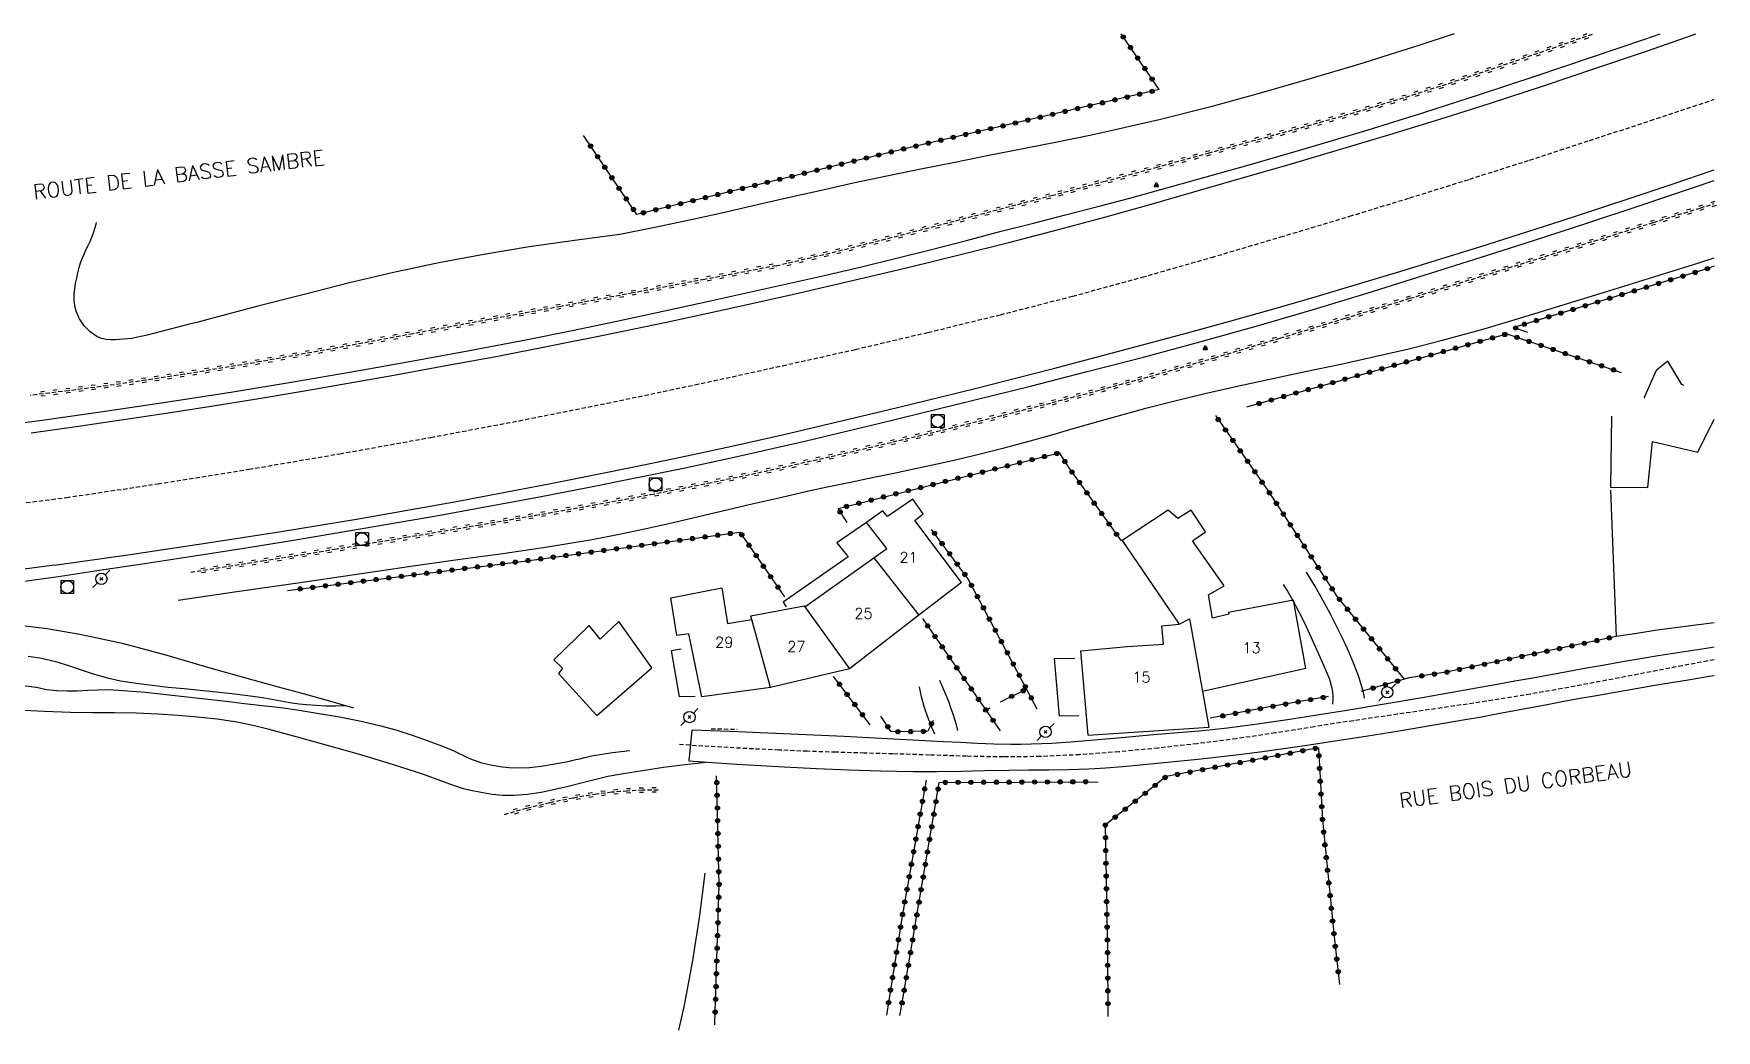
# Model space of a CAD drawing. Header units: millimetres. Extents: x 164000 to 165000, y 125000 to 126000.
# Drawn here: x 164802.4 to 165000.2, y 125882.8 to 126000 of the extents above; entities that cross this region are included whole.
import ezdxf
from ezdxf.enums import TextEntityAlignment as Align

# ---------------------------------------------------------------- set-up
doc = ezdxf.new("R2010")
doc.units = ezdxf.units.MM
doc.linetypes.add('DASHED', pattern=[0.75, 0.5, -0.25])
doc.layers.get('0').update_dxf_attribs({"linetype": 'CONTINUOUS'})
for name, color, linetype in [('W0001', 6, 'DASHED'), ('W0008', 7, 'CONTINUOUS'), ('W0017', 7, 'CONTINUOUS'), ('W0051', 7, 'CONTINUOUS'), ('W0071', 7, 'CONTINUOUS'), ('W0101', 7, 'CONTINUOUS'), ('W0104', 1, 'CONTINUOUS'), ('W0112', 1, 'DASHED'), ('W0211', 2, 'CONTINUOUS'), ('W0214', 2, 'CONTINUOUS'), ('W0220', 5, 'DASHED'), ('W0322', 7, 'CONTINUOUS'), ('W0323', 7, 'CONTINUOUS'), ('W0333', 7, 'CONTINUOUS'), ('W0420', 7, 'CONTINUOUS'), ('W0473', 7, 'CONTINUOUS'), ('W0850', 7, 'CONTINUOUS'), ('W0989', 7, 'CONTINUOUS'), ('W0991', 7, 'CONTINUOUS'), ('W1102', 7, 'CONTINUOUS')]:
    doc.layers.add(name, color=color, linetype=linetype)
doc.styles.get("Standard").update_dxf_attribs({"font": 'romans.shx', "width": 0.85})

# ---------------------------------------------------------------- blocks, each defined once
blk = doc.blocks.new('T473')
for p, q in [((-0.166667, 0.166667), (0.166667, -0.166667)), ((-0.166667, -0.166667), (0.166667, 0.166667)), ((0.500001, 0.500001), (1.000002, 1.000002)), ((-1.000002, -1.000002), (-0.500001, -0.500001))]:
    blk.add_line(p, q)
blk.add_ellipse((0, 0), major_axis=(0.471405, 0.471405), ratio=1, start_param=5.4977871438, end_param=11.780972451)
blk = doc.blocks.new('T420')
for p, q in [((0.75, 0.75), (-0.75, 0.75)), ((-0.75, 0.75), (-0.75, -0.75)), ((0.75, 0.75), (0.75, -0.75)), ((0.75, -0.75), (-0.75, -0.75))]:
    blk.add_line(p, q)
blk.add_ellipse((0, 0), major_axis=(-0.53, 0.53), ratio=1, start_param=3.926991, end_param=10.210176)
blk = doc.blocks.new('T850')
for p, q in [((-0.25, -0.15), (0, 0.32)), ((0, 0.32), (0.25, -0.15)), ((-0.25, -0.15), (0.25, -0.15))]:
    blk.add_line(p, q)
for major_axis in [(-0.106, 0.106), (-0.0354, 0.0354), (-0.0236, 0.0236)]:
    blk.add_ellipse((0, 0), major_axis=major_axis, ratio=1, start_param=3.926991, end_param=10.210176)
blk = doc.blocks.new('t323o')
at = {"color": 0, "linetype": 'Continuous'}
for radius in [0.25, 0.15]:
    blk.add_circle((0, 0), radius, dxfattribs=at)
blk = doc.blocks.new('t220o')
at = {"color": 0, "linetype": 'Continuous'}
for p, q in [((-0.25, 0.25), (0.25, 0.25)), ((-0.25, -0.25), (0.25, -0.25))]:
    blk.add_line(p, q, dxfattribs=at)
blk = doc.blocks.new('t322o')
at = {"color": 0, "linetype": 'Continuous'}
for radius in [0.25, 0.15]:
    blk.add_circle((0, 0), radius, dxfattribs=at)

msp = doc.modelspace()

# ---------------------------------------------------------------- linework, layer by layer
at = {"layer": 'W0001'}
for points in [[(164797.07, 125944.31), (164806.25, 125945.48), (164816.99, 125947.09), (164827.71, 125948.81), (164838.42, 125950.63), (164849.1, 125952.55), (164859.47, 125954.51), (164869.82, 125956.57), (164880.14, 125958.73), (164890.45, 125960.98), (164899.01, 125962.9), (164907.55, 125964.9), (164916.07, 125966.98), (164924.56, 125969.16), (164932.74, 125971.39), (164940.89, 125973.72), (164949.02, 125976.12), (164957.14, 125978.56), (164964.2, 125980.72), (164971.25, 125982.92), (164978.29, 125985.16), (164985.31, 125987.45), (164992.51, 125989.81), (164999.7, 125992.21), (165000, 125992.31)], [(165000, 125926.4), (164999.23, 125926.26), (164996.25, 125925.7), (164993.28, 125925.13), (164990.31, 125924.56), (164987.33, 125923.99), (164984.36, 125923.43), (164981.38, 125922.88), (164978.39, 125922.37), (164973.19, 125921.53), (164967.98, 125920.75), (164962.77, 125920), (164957.56, 125919.24), (164952.97, 125918.53), (164948.39, 125917.8), (164943.8, 125917.12), (164939.2, 125916.53), (164934.6, 125916.02), (164929.99, 125915.58), (164925.38, 125915.24), (164920.76, 125915.02), (164916.42, 125914.97), (164912.08, 125915.05), (164907.74, 125915.2), (164903.41, 125915.34), (164900.05, 125915.43), (164896.7, 125915.53), (164893.35, 125915.64), (164890, 125915.78), (164887.02, 125915.92), (164884.04, 125916.08), (164881.06, 125916.25), (164878.08, 125916.45)]]:
    msp.add_lwpolyline(points, dxfattribs=at)
at = {"layer": 'W0008'}
for points in [[(164916.15, 125976.82), (164919.94, 125977.75), (164923.72, 125978.71), (164927.5, 125979.69), (164931.27, 125980.7), (164938.29, 125982.63), (164945.31, 125984.61), (164952.31, 125986.64), (164959.29, 125988.73), (164965.86, 125990.77), (164972.41, 125992.87), (164978.94, 125995.02), (164985.46, 125997.21), (164991.83, 125999.37), (164993.63, 126000)], [(164815.72, 125937.78), (164821.31, 125938.62), (164826.89, 125939.49), (164832.47, 125940.39), (164838.05, 125941.32), (164844.01, 125942.33), (164849.97, 125943.38), (164855.92, 125944.46), (164861.86, 125945.57), (164867.51, 125946.66), (164873.15, 125947.78), (164878.79, 125948.94), (164884.41, 125950.16), (164893.24, 125952.16), (164902.05, 125954.25), (164910.84, 125956.4), (164919.62, 125958.59), (164926.26, 125960.28), (164932.9, 125962), (164939.52, 125963.77), (164946.12, 125965.62), (164952.73, 125967.55), (164959.32, 125969.56), (164965.89, 125971.61), (164972.46, 125973.69), (164978.75, 125975.7), (164985.03, 125977.74), (164991.29, 125979.82), (164997.55, 125981.93), (165000, 125982.76)], [(164798.69, 125953.95), (164803.69, 125954.62), (164811.07, 125955.67), (164818.44, 125956.77), (164825.81, 125957.92), (164833.16, 125959.12), (164840, 125960.29), (164846.84, 125961.5), (164853.66, 125962.76), (164860.48, 125964.07), (164865.73, 125965.13), (164870.97, 125966.23), (164876.2, 125967.36), (164881.43, 125968.5), (164886.02, 125969.5), (164890.6, 125970.51), (164895.18, 125971.54), (164899.75, 125972.61), (164903.86, 125973.62), (164907.97, 125974.65), (164912.06, 125975.72), (164916.15, 125976.82)], [(164800.48, 125935.51), (164805.56, 125936.25), (164810.64, 125937.02), (164815.72, 125937.78)], [(165000, 125927.87), (164999.57, 125927.81), (164997.51, 125927.49), (164995.44, 125927.17), (164993.38, 125926.85), (164991.32, 125926.51), (164989.21, 125926.15), (164987.1, 125925.78), (164984.99, 125925.4), (164982.88, 125925.02), (164980.78, 125924.63), (164978.67, 125924.25), (164976.56, 125923.87), (164974.45, 125923.5), (164970.05, 125922.72), (164965.64, 125921.94), (164961.23, 125921.18), (164956.81, 125920.45), (164953.31, 125919.89), (164949.8, 125919.34), (164946.29, 125918.82), (164942.77, 125918.37), (164939.88, 125918.06), (164936.98, 125917.8), (164934.08, 125917.57), (164931.18, 125917.32), (164928.91, 125917.12), (164926.64, 125916.91), (164924.36, 125916.71), (164922.09, 125916.57), (164920.89, 125916.51), (164919.68, 125916.47), (164918.48, 125916.45), (164917.28, 125916.45), (164915.3, 125916.49), (164913.33, 125916.57), (164911.36, 125916.68), (164909.39, 125916.77), (164907.92, 125916.84), (164906.46, 125916.92), (164905, 125916.99), (164903.53, 125917.07), (164902.07, 125917.15), (164900.61, 125917.22), (164899.14, 125917.3), (164897.68, 125917.37), (164893.21, 125917.58), (164888.73, 125917.77), (164884.26, 125917.96), (164879.79, 125918.14)], [(164879.42, 125914.53), (164882.22, 125914.32), (164885.03, 125914.13), (164887.84, 125913.96), (164890.65, 125913.81), (164894.44, 125913.63), (164898.23, 125913.47), (164902.02, 125913.34), (164905.81, 125913.27), (164908.63, 125913.27), (164911.44, 125913.32), (164914.25, 125913.38), (164917.07, 125913.43), (164919.41, 125913.46), (164921.75, 125913.47), (164924.1, 125913.49), (164926.44, 125913.58), (164928.45, 125913.7), (164930.47, 125913.86), (164932.48, 125914.05), (164934.49, 125914.24), (164936.89, 125914.47), (164939.3, 125914.72), (164941.7, 125914.99), (164944.1, 125915.28), (164946.87, 125915.63), (164949.63, 125916.01), (164952.38, 125916.41), (164955.14, 125916.83), (164959.04, 125917.43), (164962.93, 125918.06), (164966.81, 125918.7), (164970.7, 125919.37), (164972.63, 125919.71), (164974.57, 125920.07), (164976.5, 125920.43), (164978.43, 125920.79), (164980.36, 125921.15), (164982.29, 125921.52), (164984.23, 125921.87), (164986.16, 125922.22), (164988.36, 125922.61), (164990.57, 125922.99), (164992.77, 125923.36), (164994.97, 125923.73), (164997.18, 125924.1), (164999.38, 125924.47), (165000, 125924.57)], [(164879.79, 125918.14), (164879.42, 125914.53)]]:
    msp.add_lwpolyline(points, dxfattribs=at)
at = {"layer": 'W0017'}
for points in [[(164958.88, 125921.87), (164958.74, 125922.54), (164958.57, 125923.21), (164958.37, 125923.87), (164958.16, 125924.52), (164957.62, 125925.93), (164957.03, 125927.32), (164956.39, 125928.7), (164955.73, 125930.05), (164954.87, 125931.75), (164953.96, 125933.43), (164953.02, 125935.08), (164952.04, 125936.72)], [(164949.31, 125935.26), (164949.81, 125934.45), (164950.29, 125933.63), (164950.75, 125932.79), (164951.2, 125931.95), (164951.8, 125930.75), (164952.37, 125929.54), (164952.91, 125928.32), (164953.45, 125927.1), (164953.88, 125926.12), (164954.34, 125925.14), (164954.74, 125924.13), (164955.04, 125923.08), (164955.11, 125922.61), (164955.15, 125922.13), (164955.15, 125921.66), (164955.11, 125921.18)], [(164906.5, 125923.22), (164906.62, 125922.65), (164906.75, 125922.08), (164906.9, 125921.52), (164907.07, 125920.96), (164907.35, 125920.13), (164907.65, 125919.31), (164907.97, 125918.49), (164908.31, 125917.69)], [(164911.06, 125918.1), (164910.89, 125918.74), (164910.7, 125919.38), (164910.5, 125920.02), (164910.29, 125920.65), (164909.98, 125921.49), (164909.66, 125922.33), (164909.31, 125923.15), (164908.95, 125923.97)]]:
    msp.add_lwpolyline(points, dxfattribs=at)
at = {"layer": 'W0051'}
for points in [[(164802.09, 125953.08), (164807.39, 125953.83), (164812.68, 125954.6), (164817.97, 125955.4), (164823.25, 125956.23), (164828.63, 125957.1), (164834, 125958), (164839.37, 125958.93), (164844.73, 125959.88), (164850.86, 125960.99), (164856.98, 125962.12), (164863.1, 125963.3), (164869.2, 125964.52), (164876.79, 125966.1), (164884.37, 125967.75), (164891.93, 125969.44), (164899.49, 125971.18), (164905.35, 125972.57), (164911.21, 125974), (164917.06, 125975.47), (164922.89, 125976.98), (164928.2, 125978.42), (164933.51, 125979.9), (164938.8, 125981.41), (164944.09, 125982.94), (164950.01, 125984.65), (164955.92, 125986.39), (164961.83, 125988.15), (164967.72, 125989.97), (164973.82, 125991.91), (164979.9, 125993.89), (164985.97, 125995.91), (164992.02, 125997.98), (164997.53, 125999.9), (164997.81, 126000)], [(164804.84, 125937.54), (164813.73, 125938.8), (164822.62, 125940.11), (164831.49, 125941.5), (164840.35, 125942.95), (164846.13, 125943.95), (164851.89, 125944.99), (164857.65, 125946.06), (164863.4, 125947.17), (164868.68, 125948.21), (164873.95, 125949.28), (164879.21, 125950.39), (164884.47, 125951.53), (164890.6, 125952.91), (164896.71, 125954.33), (164902.83, 125955.79), (164908.93, 125957.28), (164913.39, 125958.38), (164917.84, 125959.52), (164922.29, 125960.67), (164926.74, 125961.83), (164932.18, 125963.27), (164937.62, 125964.73), (164943.05, 125966.21), (164948.47, 125967.74), (164953.33, 125969.15), (164958.18, 125970.59), (164963.02, 125972.06), (164967.86, 125973.55), (164972.54, 125975), (164977.22, 125976.48), (164981.89, 125977.98), (164986.55, 125979.49), (164990.92, 125980.94), (164995.28, 125982.4), (164999.63, 125983.89), (165000, 125984.02)], [(164804.84, 125937.54), (164798.89, 125936.75)]]:
    msp.add_lwpolyline(points, dxfattribs=at)
at = {"layer": 'W0071'}
for points in [[(164799.67, 125923.58), (164802.71, 125923.18), (164802.72, 125923.18), (164802.72, 125923.18), (164802.72, 125923.18), (164802.72, 125923.18), (164802.72, 125923.17), (164802.72, 125923.17), (164802.72, 125923.17), (164802.73, 125923.17), (164803.92, 125922.92), (164805.14, 125922.78), (164806.35, 125922.74), (164807.57, 125922.76), (164808.76, 125922.82), (164809.96, 125922.87), (164811.16, 125922.89), (164812.36, 125922.84), (164815.54, 125922.58), (164818.7, 125922.25), (164821.87, 125921.89), (164825.03, 125921.52), (164827.17, 125921.28), (164829.32, 125921.04), (164831.47, 125920.78), (164833.61, 125920.47), (164835.98, 125920.1), (164838.35, 125919.7), (164840.71, 125919.24), (164843.06, 125918.69), (164844.99, 125918.15), (164846.91, 125917.53), (164848.8, 125916.86), (164850.68, 125916.16), (164851.24, 125915.94), (164851.79, 125915.69), (164852.33, 125915.44), (164852.87, 125915.18), (164853.42, 125914.92), (164853.97, 125914.69), (164854.54, 125914.47), (164855.11, 125914.29), (164856.15, 125914.04), (164857.2, 125913.85), (164858.26, 125913.73), (164859.33, 125913.68), (164860.7, 125913.74), (164862.07, 125913.9), (164863.42, 125914.12), (164864.76, 125914.36), (164865.23, 125914.45), (164865.69, 125914.55), (164866.15, 125914.66), (164866.61, 125914.77), (164867.06, 125914.89), (164867.52, 125915), (164867.98, 125915.1), (164868.45, 125915.19), (164869.46, 125915.36), (164870.47, 125915.51), (164871.48, 125915.63), (164872.5, 125915.74)], [(164881.44, 125914.32), (164878.95, 125914.04), (164876.46, 125913.72), (164873.98, 125913.36), (164871.5, 125912.96), (164869.91, 125912.66), (164868.35, 125912.3), (164866.79, 125911.9), (164865.23, 125911.5), (164863.66, 125911.13), (164862.07, 125910.81), (164860.46, 125910.57), (164858.85, 125910.44), (164857.57, 125910.45), (164856.29, 125910.57), (164855.03, 125910.78), (164853.79, 125911.03), (164852.95, 125911.24), (164852.13, 125911.49), (164851.31, 125911.77), (164850.51, 125912.07), (164849.71, 125912.37), (164848.91, 125912.68), (164848.1, 125912.97), (164847.29, 125913.24), (164843.95, 125914.28), (164840.59, 125915.29), (164837.23, 125916.26), (164833.86, 125917.19), (164831.97, 125917.71), (164830.09, 125918.22), (164828.19, 125918.68), (164826.27, 125919.06), (164823.97, 125919.41), (164821.66, 125919.67), (164819.35, 125919.86), (164817.04, 125920.01), (164814.46, 125920.12), (164811.89, 125920.16), (164809.31, 125920.17), (164806.74, 125920.2), (164803.62, 125920.31), (164800.49, 125920.48)]]:
    msp.add_lwpolyline(points, dxfattribs=at)
at = {"layer": 'W0101'}
for points in [[(164911.48, 125935.49), (164906, 125942.79), (164906.99, 125943.58), (164905.75, 125945.28), (164902.8, 125943.24), (164902.23, 125943.91), (164900.3, 125942.56)], [(164901.18, 125938.39), (164902.7, 125939.47), (164900.3, 125942.56)], [(164941, 125931.29), (164940.52, 125934.04), (164942.37, 125935.08), (164938.65, 125940.4), (164940.19, 125941.45), (164938.48, 125944.01), (164936.91, 125943.02), (164935.8, 125943.99), (164930.37, 125940.43), (164937.07, 125930.57)], [(164893.08, 125932.62), (164901.18, 125938.39)], [(164889.02, 125923.14), (164880.95, 125922.05), (164879.42, 125929.46), (164878.02, 125929.27), (164877.33, 125933.7), (164883.3, 125934.87), (164883.96, 125930.66), (164886.83, 125931.12)], [(164911.48, 125935.49), (164906.48, 125931.63)], [(164886.71, 125931.56), (164892.98, 125932.76), (164893.08, 125932.62)], [(164951.99, 125925.37), (164950.52, 125933.43), (164942.9, 125931.98), (164942.91, 125931.75), (164941, 125931.29)], [(164886.83, 125931.12), (164886.71, 125931.56)], [(164906.48, 125931.63), (164898.31, 125925.33)], [(164926.39, 125917.53), (164925.52, 125927.44), (164930.95, 125927.96), (164935.25, 125928.23), (164935.06, 125930.4), (164937.07, 125930.57)], [(164898.31, 125925.33), (164889.02, 125923.14)], [(164951.99, 125925.37), (164939.82, 125922.66)], [(164939.82, 125922.66), (164940.56, 125918.48)], [(164926.39, 125917.53), (164940.56, 125918.48)]]:
    msp.add_lwpolyline(points, dxfattribs=at)
at = {"layer": 'W0104'}
for points in [[(164996.41, 125958.67), (164996.17, 125958.78), (164994.53, 125961.51), (164993.15, 125960.4), (164991.76, 125957.23), (164991.84, 125957.18)], [(164987.9, 125955.05), (164987.79, 125946.71), (164992.2, 125946.66), (164992.73, 125952.05), (164998.08, 125950.8)], [(164998.08, 125950.8), (165000, 125954.71)], [(164900.3, 125942.56), (164896.85, 125940.16), (164898.16, 125938.5), (164890.54, 125933.18), (164890.89, 125932.61)], [(164880.18, 125922.09), (164878.35, 125922.04), (164877.38, 125927.5), (164878.51, 125927.7)], [(164925.3, 125919.82), (164923.02, 125919.79), (164922.44, 125926.56), (164924.83, 125926.6)]]:
    msp.add_lwpolyline(points, dxfattribs=at)
msp.add_lwpolyline([(164875.07, 125925.45), (164871.18, 125930.89), (164869, 125928.81), (164867.73, 125930.43), (164863.56, 125926.39), (164864.57, 125925.4), (164864.09, 125924.77), (164868.62, 125919.84)], close=True, dxfattribs=at)
at = {"layer": 'W0112'}
msp.add_lwpolyline([(164882.06, 125918.29), (164885.11, 125918.24)], dxfattribs=at)
at = {"layer": 'W0211'}
for points in [[(164969.42, 126000), (164965.37, 125998.67), (164958.17, 125996.41), (164952.34, 125994.66), (164946.5, 125992.99), (164940.64, 125991.4), (164934.74, 125989.91), (164930.76, 125988.98), (164926.76, 125988.1), (164922.75, 125987.27), (164918.74, 125986.47), (164914.72, 125985.68), (164910.71, 125984.89), (164906.7, 125984.09), (164902.69, 125983.27), (164898.76, 125982.43), (164894.84, 125981.56), (164890.93, 125980.67), (164887.01, 125979.78), (164883.1, 125978.89), (164879.17, 125978.02), (164875.25, 125977.19), (164871.31, 125976.39)], [(164871.31, 125976.39), (164865.97, 125975.72), (164860.65, 125974.95), (164855.34, 125974.07), (164850.05, 125973.09), (164844.7, 125971.95), (164839.37, 125970.67), (164834.06, 125969.33), (164828.76, 125967.99), (164827.58, 125967.68), (164826.41, 125967.37), (164825.23, 125967.06), (164824.06, 125966.74), (164822.89, 125966.42), (164821.72, 125966.11), (164820.54, 125965.81), (164819.36, 125965.52), (164817.56, 125965.06), (164815.74, 125964.57), (164813.89, 125964.18), (164812.01, 125964.01), (164811.47, 125964.02), (164810.91, 125964.05), (164810.36, 125964.17), (164809.84, 125964.4), (164809.03, 125964.97), (164808.33, 125965.67), (164807.77, 125966.5), (164807.38, 125967.41), (164807.22, 125968.06), (164807.15, 125968.72), (164807.16, 125969.38), (164807.22, 125970.04), (164807.33, 125970.66), (164807.46, 125971.29), (164807.61, 125971.91), (164807.76, 125972.53), (164807.91, 125973.06), (164808.1, 125973.59), (164808.32, 125974.1), (164808.55, 125974.6), (164808.79, 125975.1), (164809.03, 125975.6), (164809.25, 125976.11), (164809.45, 125976.62), (164809.6, 125977.11), (164809.74, 125977.61), (164809.8, 125977.83)], [(164819.39, 125933.42), (164826.3, 125934.42), (164833.2, 125935.42), (164840.11, 125936.43), (164847.02, 125937.44), (164852.28, 125938.18), (164857.55, 125938.9), (164862.82, 125939.67), (164868.06, 125940.56), (164871.24, 125941.17), (164874.41, 125941.84), (164877.57, 125942.55), (164880.73, 125943.28), (164883.88, 125944.02), (164887.03, 125944.76), (164890.19, 125945.5), (164893.35, 125946.21), (164895.89, 125946.76), (164898.43, 125947.29), (164900.98, 125947.82), (164903.52, 125948.35), (164906.07, 125948.88), (164908.61, 125949.44), (164911.14, 125950.01), (164913.67, 125950.61), (164916.49, 125951.33), (164919.3, 125952.08), (164922.1, 125952.87), (164924.9, 125953.67), (164927.69, 125954.47), (164930.49, 125955.25), (164933.3, 125956.02), (164936.11, 125956.74), (164940.09, 125957.7), (164944.08, 125958.6), (164948.08, 125959.47), (164952.09, 125960.32), (164956.09, 125961.17), (164960.09, 125962.05), (164964.07, 125962.98), (164968.04, 125963.98), (164972.96, 125965.33), (164977.86, 125966.79), (164982.73, 125968.29), (164987.61, 125969.8), (164992.89, 125971.43), (164998.17, 125973.07), (165000, 125973.65)], [(165000, 125930.76), (164998.16, 125930.53), (164995.73, 125930.21), (164993.3, 125929.87), (164990.88, 125929.51), (164988.46, 125929.14)], [(164840.03, 125920.73), (164837.08, 125921.56), (164834.13, 125922.38), (164831.17, 125923.19), (164828.22, 125924), (164823.15, 125925.43), (164818.08, 125926.9), (164812.98, 125928.27), (164807.82, 125929.39), (164803.97, 125930.03), (164800.09, 125930.51)], [(164881.3, 125901.31), (164880.66, 125896.05), (164879.84, 125890.81), (164878.85, 125885.6), (164878.23, 125882.83)]]:
    msp.add_lwpolyline(points, dxfattribs=at)
at = {"layer": 'W0214'}
msp.add_lwpolyline([(164801.76, 125926.83), (164803.37, 125926.58), (164804.95, 125926.19), (164806.49, 125925.71), (164808, 125925.21), (164809.52, 125924.72), (164811.06, 125924.28), (164812.62, 125923.94), (164814.48, 125923.64), (164816.35, 125923.4), (164818.22, 125923.19), (164820.09, 125923.01), (164821.97, 125922.83), (164823.84, 125922.65), (164825.71, 125922.45), (164827.58, 125922.22), (164828.44, 125922.09), (164829.3, 125921.95), (164830.16, 125921.8), (164831.02, 125921.64), (164831.88, 125921.49), (164832.74, 125921.35), (164833.61, 125921.23), (164834.48, 125921.13), (164835.61, 125921.05), (164836.75, 125921), (164837.89, 125920.99), (164839.02, 125921.01)], dxfattribs=at)
at = {"layer": 'W0220'}
for points in [[(164889.7, 125972.73), (164896.28, 125974.29), (164902.84, 125975.95), (164909.39, 125977.65), (164915.93, 125979.38), (164922.08, 125981), (164928.23, 125982.64), (164934.37, 125984.3), (164940.5, 125985.98), (164946.32, 125987.58), (164952.15, 125989.18), (164957.96, 125990.83), (164963.74, 125992.57), (164969.51, 125994.42), (164975.25, 125996.35), (164980.97, 125998.33), (164985.75, 126000)], [(164820.87, 125936.71), (164829.32, 125938.04), (164837.77, 125939.4), (164846.21, 125940.8), (164854.65, 125942.24), (164861.42, 125943.4), (164868.18, 125944.59), (164874.94, 125945.83), (164881.67, 125947.16), (164888.94, 125948.69), (164896.18, 125950.32), (164903.41, 125952.01), (164910.63, 125953.75), (164916.39, 125955.17), (164922.14, 125956.64), (164927.87, 125958.15), (164933.6, 125959.71), (164941.28, 125961.92), (164948.93, 125964.22), (164956.58, 125966.56), (164964.22, 125968.91), (164970, 125970.69), (164975.79, 125972.48), (164981.56, 125974.29), (164987.34, 125976.11), (164992.85, 125977.83), (164998.37, 125979.53), (165000, 125980.05)], [(164889.7, 125972.73), (164881.26, 125971.12), (164872.82, 125969.53), (164864.38, 125967.95), (164855.93, 125966.4), (164846.99, 125964.74), (164838.05, 125963.07), (164829.09, 125961.46), (164820.12, 125959.97), (164815.59, 125959.28), (164811.06, 125958.63), (164806.53, 125958.04), (164801.98, 125957.49)], [(164875.81, 125911.08), (164874, 125911.06), (164872.19, 125910.97), (164870.38, 125910.82), (164868.58, 125910.59), (164865.82, 125910.14), (164863.07, 125909.58), (164860.35, 125908.92), (164857.65, 125908.16)]]:
    msp.add_lwpolyline(points, dxfattribs=at)
at = {"layer": 'W0322'}
msp.add_lwpolyline([(164988.46, 125929.14), (164980.65, 125927.48), (164968.48, 125924.93), (164964.12, 125924.28)], dxfattribs=at)
at = {"layer": 'W0323'}
for points in [[(164934.74, 125993.44), (164930.26, 126000)], [(164934.74, 125993.44), (164904.78, 125986.5), (164873.31, 125978.77), (164867.03, 125988.04)], [(165000, 125972.67), (164998.99, 125972.33), (164976.43, 125965.49), (164978.05, 125964.92)], [(164945.04, 125956.13), (164960.37, 125960.47), (164975.61, 125964.72), (164989.03, 125960.2)], [(164941.36, 125955.11), (164947.52, 125946.3), (164955.67, 125933.82), (164963.48, 125924.18)], [(164898.04, 125942.53), (164896.97, 125944.18), (164904.14, 125946.01), (164922.98, 125950.73), (164924.12, 125948.98), (164930.25, 125940.4)], [(164832.24, 125934.54), (164860.39, 125938.05), (164885.44, 125941.4), (164890.69, 125933.8)], [(164920.4, 125920.59), (164912.23, 125935.97), (164907.97, 125941.74)], [(164906.9, 125931.25), (164916.05, 125918.04)], [(164900.75, 125918.74), (164896.44, 125924.45)], [(164919.14, 125922.96), (164916.05, 125921.43)], [(164964.12, 125924.28), (164958.44, 125922.66)], [(164914.81, 125920.7), (164914.04, 125920.27)], [(164954.63, 125922.08), (164947.69, 125920.85), (164940.74, 125919.53)], [(164908.14, 125919.25), (164907.52, 125917.99), (164903.23, 125917.93), (164902, 125919.77)], [(164953.45, 125916.04), (164935.57, 125912.68), (164928.39, 125906.96), (164928.66, 125892.2), (164928.71, 125884.47)], [(164953.45, 125916.04), (164953.93, 125907.59), (164955.35, 125893.46), (164955.95, 125888.23)], [(164882.49, 125883.48), (164882.54, 125885.06), (164882.99, 125899.9), (164882.7, 125912.77)], [(164907.34, 125912.23), (164904.52, 125896.24), (164902.67, 125884.6)], [(164904.25, 125884.58), (164904.58, 125886.54), (164908.88, 125911.98), (164927.55, 125912.06)]]:
    msp.add_lwpolyline(points, dxfattribs=at)
at = {"layer": 'W0333'}
msp.add_lwpolyline([(164987.79, 125946.36), (164988.46, 125929.14)], dxfattribs=at)
at = {"layer": 'W1102'}
for points in [[(164901.18, 125938.39), (164906.48, 125931.63)], [(164893.08, 125932.62), (164898.31, 125925.33)], [(164889.02, 125923.14), (164886.83, 125931.12)], [(164937.07, 125930.57), (164938.3, 125931.21), (164939.82, 125922.66)]]:
    msp.add_lwpolyline(points, dxfattribs=at)

# ---------------------------------------------------------------- block references
at = {"layer": 'W0220'}
for p, rotation in [((164984.91, 125999.71), 19.24679742759631), ((164979.24, 125997.73), 19.10278919223707), ((164980.66, 125998.22), 19.10278919223707), ((164982.08, 125998.72), 19.24679742759631), ((164983.49, 125999.21), 19.24679742759631), ((164973.57, 125995.78), 18.60533747584273), ((164974.99, 125996.26), 18.60533747584273), ((164976.41, 125996.75), 19.10278919223707), ((164977.83, 125997.24), 19.10278919223707), ((164967.87, 125993.89), 17.75455255959976), ((164969.3, 125994.35), 17.75455255959976), ((164970.73, 125994.83), 18.60533747584273), ((164972.15, 125995.31), 18.60533747584273), ((164960.71, 125991.66), 16.72842738920666), ((164962.15, 125992.09), 16.72842738920666), ((164963.59, 125992.53), 16.72842738920666), ((164965.02, 125992.98), 17.75455255959976), ((164966.45, 125993.44), 17.75455255959976), ((164954.96, 125989.98), 15.84928987319813), ((164956.4, 125990.39), 15.84928987319813), ((164957.84, 125990.8), 15.84928987319813), ((164959.28, 125991.23), 16.72842738920666), ((164947.73, 125987.97), 15.39499582866784), ((164949.18, 125988.37), 15.39499582866784), ((164950.62, 125988.76), 15.39499582866784), ((164952.07, 125989.16), 15.39499582866784), ((164953.51, 125989.57), 15.84928987319813), ((164940.5, 125985.98), 15.31803235851873), ((164941.95, 125986.38), 15.3656908545979), ((164943.39, 125986.77), 15.3656908545979), ((164944.84, 125987.17), 15.3656908545979), ((164946.28, 125987.57), 15.3656908545979), ((164933.26, 125984), 15.09856542068297), ((164934.71, 125984.39), 15.31803235851873), ((164936.16, 125984.79), 15.31803235851873), ((164937.61, 125985.19), 15.31803235851873), ((164939.05, 125985.58), 15.31803235851873), ((164926.02, 125982.06), 14.93382765006563), ((164927.47, 125982.44), 14.93382765006563), ((164928.92, 125982.83), 15.09856542068297), ((164930.37, 125983.22), 15.09856542068297), ((164931.82, 125983.61), 15.09856542068297), ((164917.32, 125979.74), 14.82381992277077), ((164918.77, 125980.13), 14.82381992277077), ((164920.22, 125980.51), 14.82381992277077), ((164921.67, 125980.9), 14.82381992277077), ((164923.12, 125981.28), 14.93382765006563), ((164924.57, 125981.67), 14.93382765006563), ((164999.93, 125980.02), 17.58146538135711), ((164910.07, 125977.83), 14.76539757314052), ((164911.52, 125978.21), 14.76539757314052), ((164912.97, 125978.6), 14.76539757314052), ((164914.42, 125978.98), 14.76539757314052), ((164915.87, 125979.36), 14.76539757314052), ((164992.76, 125977.8), 17.3029233351295), ((164994.2, 125978.24), 17.18424560478767), ((164995.63, 125978.68), 17.18424560478767), ((164997.06, 125979.13), 17.18424560478767), ((164998.5, 125979.57), 17.58146538135711), ((164902.81, 125975.94), 14.13784828750924), ((164904.27, 125976.32), 14.60707130492154), ((164905.72, 125976.7), 14.60707130492154), ((164907.17, 125977.07), 14.60707130492154), ((164908.62, 125977.45), 14.60707130492154), ((164987.04, 125976.01), 17.4466650297832), ((164988.47, 125976.46), 17.3029233351295), ((164989.9, 125976.9), 17.3029233351295), ((164991.33, 125977.35), 17.3029233351295), ((164895.54, 125974.12), 13.35780901348387), ((164897, 125974.47), 14.13784828750924), ((164898.45, 125974.84), 14.13784828750924), ((164899.9, 125975.21), 14.13784828750924), ((164901.36, 125975.57), 14.13784828750924), ((164981.31, 125974.21), 17.38080393293649), ((164982.74, 125974.66), 17.4466650297832), ((164984.17, 125975.11), 17.4466650297832), ((164985.6, 125975.56), 17.4466650297832), ((164886.21, 125972.07), 190.7948819364016), ((164887.69, 125972.35), 190.7948819364016), ((164889.16, 125972.63), 190.7948819364016), ((164891.16, 125973.08), 13.35780901348387), ((164892.62, 125973.42), 13.35780901348387), ((164894.08, 125973.77), 13.35780901348387), ((164974.15, 125971.98), 17.2646341070916), ((164975.58, 125972.42), 17.2646341070916), ((164977.02, 125972.87), 17.38080393293649), ((164978.45, 125973.32), 17.38080393293649), ((164979.88, 125973.77), 17.38080393293649), ((164875.9, 125970.11), 190.682296318958), ((164877.37, 125970.39), 190.682296318958), ((164878.85, 125970.67), 190.682296318958), ((164880.32, 125970.94), 190.682296318958), ((164881.79, 125971.22), 190.7948819364016), ((164883.27, 125971.5), 190.7948819364016), ((164884.74, 125971.79), 190.7948819364016), ((164968.42, 125970.2), 17.09815607369297), ((164969.86, 125970.64), 17.09815607369297), ((164971.29, 125971.09), 17.2646341070916), ((164972.72, 125971.53), 17.2646341070916), ((164864.1, 125967.9), 190.457135912096), ((164865.58, 125968.18), 190.5697143108872), ((164867.05, 125968.45), 190.5697143108872), ((164868.53, 125968.73), 190.5697143108872), ((164870, 125969), 190.5697143108872), ((164871.48, 125969.28), 190.5697143108872), ((164872.95, 125969.55), 190.682296318958), ((164874.42, 125969.83), 190.682296318958), ((164961.25, 125968), 17.06351248567), ((164962.69, 125968.44), 17.06351248567), ((164964.12, 125968.88), 17.06351248567), ((164965.55, 125969.32), 17.09815607369297), ((164966.99, 125969.76), 17.09815607369297), ((164853.78, 125966), 190.5088572995261), ((164855.25, 125966.27), 190.5088572995261), ((164856.73, 125966.54), 190.457135912096), ((164858.2, 125966.81), 190.457135912096), ((164859.68, 125967.09), 190.457135912096), ((164861.15, 125967.36), 190.457135912096), ((164862.63, 125967.63), 190.457135912096), ((164955.52, 125966.24), 17.0463362301265), ((164956.95, 125966.68), 17.06351248567), ((164958.38, 125967.12), 17.06351248567), ((164959.82, 125967.56), 17.06351248567), ((164843.45, 125964.08), 190.5569366190306), ((164844.93, 125964.35), 190.5569366190306), ((164846.4, 125964.63), 190.5569366190306), ((164847.88, 125964.9), 190.5088572995261), ((164849.35, 125965.17), 190.5088572995261), ((164850.83, 125965.45), 190.5088572995261), ((164852.3, 125965.72), 190.5088572995261), ((164948.34, 125964.04), 16.70284087671935), ((164949.78, 125964.48), 17.0463362301265), ((164951.21, 125964.92), 17.0463362301265), ((164952.65, 125965.36), 17.0463362301265), ((164954.08, 125965.8), 17.0463362301265), ((164833.13, 125962.18), 190.1997407964955), ((164834.6, 125962.45), 190.1997407964955), ((164836.08, 125962.72), 190.1997407964955), ((164837.55, 125962.98), 190.1997407964955), ((164839.03, 125963.25), 190.5569366190306), ((164840.5, 125963.53), 190.5569366190306), ((164841.98, 125963.8), 190.5569366190306), ((164942.6, 125962.32), 16.70284087671935), ((164944.03, 125962.75), 16.70284087671935), ((164945.47, 125963.18), 16.70284087671935), ((164946.91, 125963.61), 16.70284087671935), ((164821.3, 125960.16), 189.4373739477616), ((164822.78, 125960.41), 189.4373739477616), ((164824.26, 125960.66), 189.4373739477616), ((164825.74, 125960.9), 189.4373739477616), ((164827.22, 125961.15), 189.4373739477616), ((164828.7, 125961.39), 189.4373739477616), ((164830.17, 125961.65), 190.1997407964955), ((164831.65, 125961.92), 190.1997407964955), ((164935.39, 125960.23), 16.03309134500219), ((164936.84, 125960.64), 16.03309134500219), ((164938.28, 125961.06), 16.03309134500219), ((164939.72, 125961.47), 16.03309134500219), ((164941.16, 125961.89), 16.03309134500219), ((164806.45, 125958.03), 186.8662540119333), ((164807.94, 125958.23), 187.4679713672678), ((164809.43, 125958.42), 187.4679713672678), ((164810.91, 125958.62), 187.4679713672678), ((164812.4, 125958.82), 188.0696905426499), ((164813.88, 125959.03), 188.0696905426499), ((164815.37, 125959.25), 188.0696905426499), ((164816.85, 125959.47), 188.6714115388758), ((164818.33, 125959.7), 188.6714115388758), ((164819.82, 125959.92), 188.6714115388758), ((164928.17, 125958.23), 15.32307231320361), ((164929.61, 125958.62), 15.32307231320361), ((164931.06, 125959.02), 15.32307231320361), ((164932.51, 125959.41), 15.32307231320361), ((164933.95, 125959.82), 16.03309134500219), ((164803.47, 125957.67), 186.8662540119333), ((164804.96, 125957.85), 186.8662540119333), ((164920.91, 125956.32), 14.26137586027433), ((164922.37, 125956.7), 14.74611804514379), ((164923.82, 125957.08), 14.74611804514379), ((164925.27, 125957.46), 14.74611804514379), ((164926.72, 125957.84), 14.74611804514379), ((164912.18, 125954.14), 13.8688530771992), ((164913.64, 125954.5), 13.8688530771992), ((164915.09, 125954.85), 13.8688530771992), ((164916.55, 125955.22), 14.26137586027433), ((164918, 125955.59), 14.26137586027433), ((164919.46, 125955.95), 14.26137586027433), ((164904.89, 125952.37), 13.54402673734793), ((164906.35, 125952.72), 13.54402673734793), ((164907.81, 125953.07), 13.54402673734793), ((164909.27, 125953.42), 13.54402673734793), ((164910.73, 125953.78), 13.8688530771992), ((164896.13, 125950.31), 12.6516891403673), ((164897.59, 125950.65), 13.1803483084933), ((164899.05, 125950.99), 13.1803483084933), ((164900.51, 125951.34), 13.1803483084933), ((164901.97, 125951.68), 13.1803483084933), ((164903.43, 125952.02), 13.54402673734793), ((164887.35, 125948.36), 11.95807477661932), ((164888.81, 125948.67), 11.95807477661932), ((164890.28, 125949), 12.6516891403673), ((164891.74, 125949.32), 12.6516891403673), ((164893.21, 125949.65), 12.6516891403673), ((164894.67, 125949.98), 12.6516891403673), ((164877.06, 125946.25), 11.13904537459884), ((164878.53, 125946.54), 11.13904537459884), ((164880, 125946.83), 11.13904537459884), ((164881.48, 125947.12), 11.13904537459884), ((164882.94, 125947.43), 11.95807477661932), ((164884.41, 125947.74), 11.95807477661932), ((164885.88, 125948.05), 11.95807477661932), ((164866.74, 125944.34), 9.945932351634523), ((164868.21, 125944.6), 10.38958655994371), ((164869.69, 125944.87), 10.38958655994371), ((164871.16, 125945.14), 10.38958655994371), ((164872.64, 125945.41), 10.38958655994371), ((164874.12, 125945.68), 10.38958655994371), ((164875.59, 125945.96), 11.13904537459884), ((164854.91, 125942.28), 9.808156421223098), ((164856.39, 125942.54), 9.808156421223098), ((164857.87, 125942.79), 9.808156421223098), ((164859.35, 125943.05), 9.808156421223098), ((164860.83, 125943.3), 9.808156421223098), ((164862.3, 125943.56), 9.945932351634523), ((164863.78, 125943.82), 9.945932351634523), ((164865.26, 125944.08), 9.945932351634523), ((164843.08, 125940.28), 9.414085308626845), ((164844.56, 125940.52), 9.414085308626845), ((164846.04, 125940.77), 9.414085308626845), ((164847.52, 125941.02), 9.67311972417302), ((164849, 125941.27), 9.67311972417302), ((164850.48, 125941.52), 9.67311972417302), ((164851.96, 125941.78), 9.67311972417302), ((164853.44, 125942.03), 9.67311972417302), ((164831.24, 125938.34), 9.15505209181997), ((164832.72, 125938.58), 9.15505209181997), ((164834.2, 125938.82), 9.15505209181997), ((164835.68, 125939.06), 9.15505209181997), ((164837.16, 125939.3), 9.15505209181997), ((164838.64, 125939.54), 9.414085308626845), ((164840.12, 125939.79), 9.414085308626845), ((164841.6, 125940.03), 9.414085308626845), ((164822.35, 125936.94), 8.896020074473146), ((164823.83, 125937.18), 8.896020074473146), ((164825.31, 125937.41), 8.896020074473146), ((164826.79, 125937.64), 8.896020074473146), ((164828.28, 125937.87), 8.896020074473146), ((164829.76, 125938.11), 9.15505209181997), ((164869.36, 125910.69), 187.1149587164441), ((164870.85, 125910.86), 184.9378873310714), ((164872.35, 125910.98), 182.7608123444461), ((164873.85, 125911.05), 182.7608123444461), ((164875.35, 125911.08), 180.5837337441458), ((164859.09, 125908.57), 195.8232762257515), ((164860.54, 125908.97), 193.6461890694619), ((164861.99, 125909.32), 193.6461890694619), ((164863.45, 125909.66), 191.4691072523187), ((164864.92, 125909.96), 191.4691072523187), ((164866.4, 125910.24), 189.292030775123), ((164867.88, 125910.48), 189.292030775123)]:
    msp.add_blockref('t220o', p, dxfattribs=dict(at, rotation=rotation))
at = {"layer": 'W0322'}
for p, rotation in [((164984.72, 125928.34), 192.0216272096734), ((164986.19, 125928.66), 192.0216272096734), ((164987.65, 125928.97), 192.0216272096734), ((164975.91, 125926.49), 191.8124665727414), ((164977.38, 125926.79), 191.8124665727414), ((164978.85, 125927.1), 191.8124665727414), ((164980.32, 125927.41), 191.8124665727414), ((164981.79, 125927.72), 192.0216272096734), ((164983.25, 125928.03), 192.0216272096734), ((164965.61, 125924.5), 188.5384837723637), ((164967.09, 125924.72), 188.5384837723637), ((164968.57, 125924.95), 191.8124665727414), ((164970.04, 125925.26), 191.8124665727414), ((164971.51, 125925.57), 191.8124665727414), ((164972.98, 125925.87), 191.8124665727414), ((164974.45, 125926.18), 191.8124665727414)]:
    msp.add_blockref('t322o', p, dxfattribs=dict(at, rotation=rotation))
at = {"layer": 'W0323'}
for p, rotation in [((164930.51, 125999.63), 124.3442546893649), ((164931.36, 125998.39), 124.3442546893649), ((164932.2, 125997.15), 124.3442546893649), ((164933.05, 125995.92), 124.3442546893649), ((164933.9, 125994.68), 124.3442546893649), ((164928.06, 125991.89), 193.0393062283943), ((164929.52, 125992.23), 193.0393062283943), ((164930.98, 125992.57), 193.0393062283943), ((164932.44, 125992.91), 193.0393062283943), ((164933.9, 125993.24), 193.0393062283943), ((164919.29, 125989.86), 193.0393062283943), ((164920.75, 125990.2), 193.0393062283943), ((164922.21, 125990.54), 193.0393062283943), ((164923.67, 125990.88), 193.0393062283943), ((164925.13, 125991.21), 193.0393062283943), ((164926.6, 125991.55), 193.0393062283943), ((164910.52, 125987.83), 193.0393062283943), ((164911.98, 125988.17), 193.0393062283943), ((164913.44, 125988.51), 193.0393062283943), ((164914.91, 125988.85), 193.0393062283943), ((164916.37, 125989.18), 193.0393062283943), ((164917.83, 125989.52), 193.0393062283943), ((164867.87, 125986.8), 124.1216126463877), ((164901.76, 125985.76), 193.8012625809462), ((164903.22, 125986.12), 193.8012625809462), ((164904.68, 125986.47), 193.8012625809462), ((164906.14, 125986.81), 193.0393062283943), ((164907.6, 125987.15), 193.0393062283943), ((164909.06, 125987.49), 193.0393062283943), ((164868.71, 125985.56), 124.1216126463877), ((164869.55, 125984.32), 124.1216126463877), ((164894.48, 125983.97), 193.8012625809462), ((164895.94, 125984.33), 193.8012625809462), ((164897.39, 125984.69), 193.8012625809462), ((164898.85, 125985.04), 193.8012625809462), ((164900.31, 125985.4), 193.8012625809462), ((164870.39, 125983.08), 124.1216126463877), ((164871.23, 125981.84), 124.1216126463877), ((164885.74, 125981.82), 193.8012625809462), ((164887.2, 125982.18), 193.8012625809462), ((164888.65, 125982.54), 193.8012625809462), ((164890.11, 125982.9), 193.8012625809462), ((164891.57, 125983.25), 193.8012625809462), ((164893.02, 125983.61), 193.8012625809462), ((164872.08, 125980.59), 124.1216126463877), ((164878.46, 125980.03), 193.8012625809462), ((164879.91, 125980.39), 193.8012625809462), ((164881.37, 125980.75), 193.8012625809462), ((164882.83, 125981.11), 193.8012625809462), ((164884.28, 125981.47), 193.8012625809462), ((164872.92, 125979.35), 124.1216126463877), ((164874.09, 125978.96), 193.8012625809462), ((164875.54, 125979.32), 193.8012625809462), ((164877, 125979.68), 193.8012625809462), ((164997.75, 125971.95), 196.8777801402913), ((164999.19, 125972.39), 198.420753816269), ((164992.01, 125970.21), 196.8777801402913), ((164993.45, 125970.65), 196.8777801402913), ((164994.88, 125971.08), 196.8777801402913), ((164996.32, 125971.52), 196.8777801402913), ((164984.84, 125968.03), 196.8777801402913), ((164986.27, 125968.47), 196.8777801402913), ((164987.71, 125968.91), 196.8777801402913), ((164989.14, 125969.34), 196.8777801402913), ((164990.58, 125969.78), 196.8777801402913), ((164979.09, 125966.29), 196.8777801402913), ((164980.53, 125966.73), 196.8777801402913), ((164981.96, 125967.16), 196.8777801402913), ((164983.4, 125967.6), 196.8777801402913), ((164973.92, 125964.25), 15.58015213463617), ((164975.36, 125964.65), 15.58015213463617), ((164976.64, 125965.41), 340.6580140999036), ((164976.79, 125964.32), 341.3935917207043), ((164977.66, 125965.86), 196.8777801402913), ((164966.69, 125962.24), 15.58015213463617), ((164968.14, 125962.64), 15.58015213463617), ((164969.58, 125963.04), 15.58015213463617), ((164971.03, 125963.44), 15.58015213463617), ((164972.47, 125963.85), 15.58015213463617), ((164978.21, 125963.84), 341.3935917207043), ((164979.63, 125963.37), 341.3935917207043), ((164981.05, 125962.89), 341.3935917207043), ((164982.48, 125962.41), 341.3935917207043), ((164983.9, 125961.93), 341.3935917207043), ((164959.47, 125960.22), 15.80662601157623), ((164960.91, 125960.62), 15.58015213463617), ((164962.36, 125961.03), 15.58015213463617), ((164963.8, 125961.43), 15.58015213463617), ((164965.25, 125961.83), 15.58015213463617), ((164985.32, 125961.45), 341.3935917207043), ((164986.74, 125960.97), 341.3935917207043), ((164988.16, 125960.49), 341.3935917207043), ((164952.25, 125958.17), 15.80662601157623), ((164953.7, 125958.58), 15.80662601157623), ((164955.14, 125958.99), 15.80662601157623), ((164956.58, 125959.4), 15.80662601157623), ((164958.03, 125959.81), 15.80662601157623), ((164946.48, 125956.54), 15.80662601157623), ((164947.92, 125956.95), 15.80662601157623), ((164949.37, 125957.36), 15.80662601157623), ((164950.81, 125957.77), 15.80662601157623), ((164941.68, 125954.65), 304.9479273891595), ((164942.54, 125953.42), 304.9479273891595), ((164943.4, 125952.19), 304.9479273891595), ((164921.24, 125950.3), 14.05485273219564), ((164922.7, 125950.66), 14.05485273219564), ((164944.26, 125950.97), 304.9479273891595), ((164912.51, 125948.11), 14.05485273219564), ((164913.97, 125948.47), 14.05485273219564), ((164915.42, 125948.84), 14.05485273219564), ((164916.88, 125949.2), 14.05485273219564), ((164918.33, 125949.57), 14.05485273219564), ((164919.79, 125949.93), 14.05485273219564), ((164923.64, 125949.71), 303.1882195176335), ((164924.48, 125948.47), 305.5604147124913), ((164945.12, 125949.74), 304.9479273891595), ((164945.98, 125948.51), 304.9479273891595), ((164905.24, 125946.29), 14.05485273219564), ((164906.69, 125946.65), 14.05485273219564), ((164908.15, 125947.02), 14.05485273219564), ((164909.6, 125947.38), 14.05485273219564), ((164911.06, 125947.75), 14.05485273219564), ((164925.36, 125947.25), 305.5604147124913), ((164946.83, 125947.28), 304.9479273891595), ((164897.97, 125944.43), 14.36275438120988), ((164899.42, 125944.81), 14.36275438120988), ((164900.88, 125945.18), 14.36275438120988), ((164902.33, 125945.55), 14.36275438120988), ((164903.78, 125945.92), 14.36275438120988), ((164926.23, 125946.03), 305.5604147124913), ((164927.1, 125944.81), 305.5604147124913), ((164947.69, 125946.04), 303.1761604388379), ((164948.51, 125944.79), 303.1761604388379), ((164897.22, 125943.79), 123.1240819051473), ((164927.97, 125943.59), 305.5604147124913), ((164928.84, 125942.37), 305.5604147124913), ((164949.33, 125943.53), 303.1761604388379), ((164950.15, 125942.28), 303.1761604388379), ((164876.88, 125940.25), 7.611720159072333), ((164878.36, 125940.45), 7.611720159072333), ((164879.85, 125940.65), 7.611720159072333), ((164881.34, 125940.85), 7.611720159072333), ((164882.82, 125941.05), 7.611720159072333), ((164884.31, 125941.25), 7.611720159072333), ((164885.65, 125941.1), 304.6292584717191), ((164908.32, 125941.27), 126.4161677581385), ((164929.72, 125941.15), 305.5604147124913), ((164950.97, 125941.02), 303.1761604388379), ((164862.01, 125938.27), 7.611720159072333), ((164863.49, 125938.47), 7.611720159072333), ((164864.98, 125938.66), 7.611720159072333), ((164866.47, 125938.86), 7.611720159072333), ((164867.95, 125939.06), 7.611720159072333), ((164869.44, 125939.26), 7.611720159072333), ((164870.93, 125939.46), 7.611720159072333), ((164872.42, 125939.66), 7.611720159072333), ((164873.9, 125939.86), 7.611720159072333), ((164875.39, 125940.05), 7.611720159072333), ((164886.5, 125939.87), 304.6292584717191), ((164887.35, 125938.64), 304.6292584717191), ((164909.21, 125940.06), 126.4161677581385), ((164910.1, 125938.86), 126.4161677581385), ((164951.79, 125939.76), 303.1761604388379), ((164952.61, 125938.51), 303.1761604388379), ((164847.12, 125936.4), 7.10372146025336), ((164848.61, 125936.58), 7.10372146025336), ((164850.1, 125936.77), 7.10372146025336), ((164851.59, 125936.95), 7.10372146025336), ((164853.08, 125937.14), 7.10372146025336), ((164854.57, 125937.32), 7.10372146025336), ((164856.06, 125937.51), 7.10372146025336), ((164857.54, 125937.7), 7.10372146025336), ((164859.03, 125937.88), 7.10372146025336), ((164860.52, 125938.07), 7.611720159072333), ((164888.2, 125937.4), 304.6292584717191), ((164910.99, 125937.65), 126.4161677581385), ((164911.88, 125936.44), 126.4161677581385), ((164953.43, 125937.25), 303.1761604388379), ((164833.73, 125934.73), 7.10372146025336), ((164835.22, 125934.91), 7.10372146025336), ((164836.71, 125935.1), 7.10372146025336), ((164838.19, 125935.28), 7.10372146025336), ((164839.68, 125935.47), 7.10372146025336), ((164841.17, 125935.65), 7.10372146025336), ((164842.66, 125935.84), 7.10372146025336), ((164844.15, 125936.03), 7.10372146025336), ((164845.64, 125936.21), 7.10372146025336), ((164889.05, 125936.17), 304.6292584717191), ((164889.91, 125934.93), 304.6292584717191), ((164912.66, 125935.16), 117.9908230356423), ((164954.25, 125936), 303.1761604388379), ((164955.07, 125934.74), 303.1761604388379), ((164913.36, 125933.84), 117.9908230356423), ((164914.06, 125932.51), 117.9908230356423), ((164955.93, 125933.51), 308.9744069421278), ((164956.87, 125932.34), 308.9744069421278), ((164907.51, 125930.38), 304.6899665763972), ((164914.77, 125931.19), 117.9908230356423), ((164957.81, 125931.18), 308.9744069421278), ((164908.37, 125929.14), 304.6899665763972), ((164915.47, 125929.86), 117.9908230356423), ((164916.18, 125928.54), 117.9908230356423), ((164958.76, 125930.01), 308.9744069421278), ((164959.7, 125928.85), 308.9744069421278), ((164909.22, 125927.91), 304.6899665763972), ((164910.07, 125926.68), 304.6899665763972), ((164916.88, 125927.22), 117.9908230356423), ((164960.64, 125927.68), 308.9744069421278), ((164961.59, 125926.51), 308.9744069421278), ((164910.93, 125925.44), 304.6899665763972), ((164917.58, 125925.89), 117.9908230356423), ((164918.29, 125924.57), 117.9908230356423), ((164962.53, 125925.35), 308.9744069421278), ((164897.14, 125923.53), 127.045970167339), ((164898.04, 125922.33), 127.045970167339), ((164911.78, 125924.21), 304.6899665763972), ((164912.64, 125922.98), 304.6899665763972), ((164918.74, 125922.76), 206.3196905274871), ((164918.99, 125923.24), 117.9908230356423), ((164959.88, 125923.07), 195.8815047108562), ((164961.32, 125923.48), 195.8815047108562), ((164962.76, 125923.89), 195.8815047108562), ((164898.95, 125921.13), 127.045970167339), ((164913.49, 125921.74), 304.6899665763972), ((164914.34, 125920.51), 304.6899665763972), ((164917.4, 125922.1), 206.3196905274871), ((164919.7, 125921.92), 117.9908230356423), ((164946.64, 125920.65), 190.7555001181966), ((164948.11, 125920.93), 190.0475252946804), ((164949.59, 125921.19), 190.0475252946804), ((164951.06, 125921.45), 190.0475252946804), ((164952.54, 125921.71), 190.0475252946804), ((164954.02, 125921.97), 190.0475252946804), ((164899.85, 125919.94), 127.045970167339), ((164902.83, 125918.52), 123.7904982371036), ((164907.96, 125918.88), 243.5979777909757), ((164915.2, 125919.28), 304.6899665763972), ((164942.21, 125919.81), 190.7555001181966), ((164943.69, 125920.09), 190.7555001181966), ((164945.16, 125920.37), 190.7555001181966), ((164904.01, 125917.94), 180.8018479897979), ((164905.51, 125917.96), 180.8018479897979), ((164907.01, 125917.98), 180.8018479897979), ((164945.72, 125914.59), 190.6589282390628), ((164947.2, 125914.87), 190.6589282390628), ((164948.67, 125915.14), 190.6589282390628), ((164950.14, 125915.42), 190.6589282390628), ((164951.62, 125915.7), 190.6589282390628), ((164953.09, 125915.98), 190.6589282390628), ((164953.51, 125915.12), 273.2233804903346), ((164935.44, 125912.57), 218.5321683878648), ((164936.88, 125912.92), 190.6589282390628), ((164938.35, 125913.2), 190.6589282390628), ((164939.83, 125913.48), 190.6589282390628), ((164941.3, 125913.76), 190.6589282390628), ((164942.77, 125914.03), 190.6589282390628), ((164944.25, 125914.31), 190.6589282390628), ((164953.59, 125913.62), 273.2233804903346), ((164882.72, 125911.97), 91.28232778241406), ((164907.16, 125911.22), 259.9871140729117), ((164908.74, 125911.2), 80.41025831036137), ((164909.59, 125911.98), 0.2639067105383598), ((164911.09, 125911.99), 0.2639067105383598), ((164912.59, 125911.99), 0.2639067105383598), ((164914.09, 125912), 0.2639067105383598), ((164915.59, 125912.01), 0.2639067105383598), ((164917.09, 125912.01), 0.2639067105383598), ((164918.59, 125912.02), 0.2639067105383598), ((164920.09, 125912.03), 0.2639067105383598), ((164921.59, 125912.03), 0.2639067105383598), ((164923.09, 125912.04), 0.2639067105383598), ((164924.59, 125912.05), 0.2639067105383598), ((164926.09, 125912.06), 0.2639067105383598), ((164933.09, 125910.7), 218.5321683878648), ((164934.26, 125911.64), 218.5321683878648), ((164953.67, 125912.12), 273.2233804903346), ((164953.76, 125910.62), 273.2233804903346), ((164882.75, 125910.47), 91.28232778241406), ((164882.79, 125908.97), 91.28232778241406), ((164906.9, 125909.74), 259.9871140729117), ((164908.49, 125909.72), 80.41025831036137), ((164930.74, 125908.83), 218.5321683878648), ((164931.92, 125909.77), 218.5321683878648), ((164953.84, 125909.13), 273.2233804903346), ((164882.82, 125907.47), 91.28232778241406), ((164906.38, 125906.79), 259.9871140729117), ((164906.64, 125908.26), 259.9871140729117), ((164907.99, 125906.76), 80.41025831036137), ((164908.24, 125908.24), 80.41025831036137), ((164928.4, 125906.96), 218.5321683878648), ((164929.57, 125907.9), 218.5321683878648), ((164953.93, 125907.63), 273.2233804903346), ((164882.85, 125905.97), 91.28232778241406), ((164906.12, 125905.31), 259.9871140729117), ((164907.74, 125905.28), 80.41025831036137), ((164928.42, 125905.47), 271.04790566548), ((164954.07, 125906.14), 275.7246394663815), ((164954.22, 125904.64), 275.7246394663815), ((164882.89, 125904.47), 91.28232778241406), ((164882.92, 125902.97), 91.28232778241406), ((164905.86, 125903.83), 259.9871140729117), ((164907.49, 125903.81), 80.41025831036137), ((164928.44, 125903.97), 271.04790566548), ((164954.37, 125903.15), 275.7246394663815), ((164882.95, 125901.47), 91.28232778241406), ((164905.34, 125900.88), 259.9871140729117), ((164905.6, 125902.36), 259.9871140729117), ((164906.99, 125900.85), 80.41025831036137), ((164907.24, 125902.33), 80.41025831036137), ((164928.47, 125902.47), 271.04790566548), ((164928.5, 125900.97), 271.04790566548), ((164954.52, 125901.66), 275.7246394663815), ((164882.99, 125899.98), 91.28232778241406), ((164905.08, 125899.4), 259.9871140729117), ((164906.74, 125899.37), 80.41025831036137), ((164928.53, 125899.47), 271.04790566548), ((164954.67, 125900.17), 275.7246394663815), ((164954.82, 125898.67), 275.7246394663815), ((164882.9, 125896.98), 88.2634773491017), ((164882.95, 125898.48), 88.2634773491017), ((164904.82, 125897.92), 259.9871140729117), ((164906.5, 125897.89), 80.41025831036137), ((164928.55, 125897.97), 271.04790566548), ((164954.97, 125897.18), 275.7246394663815), ((164882.86, 125895.48), 88.2634773491017), ((164904.32, 125894.97), 260.9914641358823), ((164904.56, 125896.45), 259.9871140729117), ((164906, 125894.93), 80.41025831036137), ((164906.25, 125896.41), 80.41025831036137), ((164928.58, 125896.47), 271.04790566548), ((164928.61, 125894.97), 271.04790566548), ((164955.12, 125895.69), 275.7246394663815), ((164882.81, 125893.98), 88.2634773491017), ((164904.08, 125893.48), 260.9914641358823), ((164905.75, 125893.45), 80.41025831036137), ((164928.64, 125893.47), 271.04790566548), ((164955.27, 125894.2), 275.7246394663815), ((164882.72, 125890.98), 88.2634773491017), ((164882.76, 125892.48), 88.2634773491017), ((164903.85, 125892), 260.9914641358823), ((164905.5, 125891.97), 80.41025831036137), ((164928.66, 125891.97), 270.3586325891081), ((164955.43, 125892.7), 276.651744183205), ((164955.61, 125891.21), 276.651744183205), ((164882.67, 125889.48), 88.2634773491017), ((164903.38, 125889.04), 260.9914641358823), ((164903.61, 125890.52), 260.9914641358823), ((164905, 125889.02), 80.41025831036137), ((164905.25, 125890.49), 80.41025831036137), ((164928.67, 125890.47), 270.3586325891081), ((164928.68, 125888.97), 270.3586325891081), ((164955.78, 125889.72), 276.651744183205), ((164882.63, 125887.98), 88.2634773491017), ((164903.14, 125887.56), 260.9914641358823), ((164904.75, 125887.54), 80.41025831036137), ((164928.69, 125887.47), 270.3586325891081), ((164882.54, 125884.98), 88.03187247994798), ((164882.58, 125886.48), 88.2634773491017), ((164902.91, 125886.08), 260.9914641358823), ((164904.5, 125886.06), 80.54653062150084), ((164928.7, 125885.97), 270.3586325891081)]:
    msp.add_blockref('t323o', p, dxfattribs=dict(at, rotation=rotation))
at = {"layer": 'W0420'}
for p in [(164908.69, 125954.47), (164875.51, 125947.02), (164841, 125940.58), (164806.34, 125934.95)]:
    msp.add_blockref('T420', p, dxfattribs=at)
at = {"layer": 'W0473'}
for p in [(164810.36, 125935.92), (164961.55, 125922.58), (164879.5, 125919.67), (164921.37, 125917.92)]:
    msp.add_blockref('T473', p, dxfattribs=at)
at = {"layer": 'W0850'}
for p in [(164934.39, 125982.19), (164940.17, 125963.04)]:
    msp.add_blockref('T850', p, dxfattribs=at)

# ---------------------------------------------------------------- texts
at = {"layer": 'W0989'}
msp.add_text('ROUTE DE LA BASSE SAMBRE', height=1.75, rotation=6.8372, dxfattribs=at).set_placement((164819.46, 125983.45), align=Align.MIDDLE_CENTER)
msp.add_text('RUE BOIS DU CORBEAU', height=1.75, rotation=7.8201, dxfattribs=at).set_placement((164963.07, 125908.96))
at = {"layer": 'W0991'}
for s, p in [('21', (164905.26, 125938.45)), ('25', (164899.96, 125931.86)), ('29', (164883.59, 125928.46)), ('27', (164892.07, 125927.95)), ('13', (164945.59, 125927.81)), ('15', (164932.65, 125924.37))]:
    msp.add_text(s, height=1.25, dxfattribs=at).set_placement(p, align=Align.MIDDLE_CENTER)

doc.saveas('drawing.dxf')
